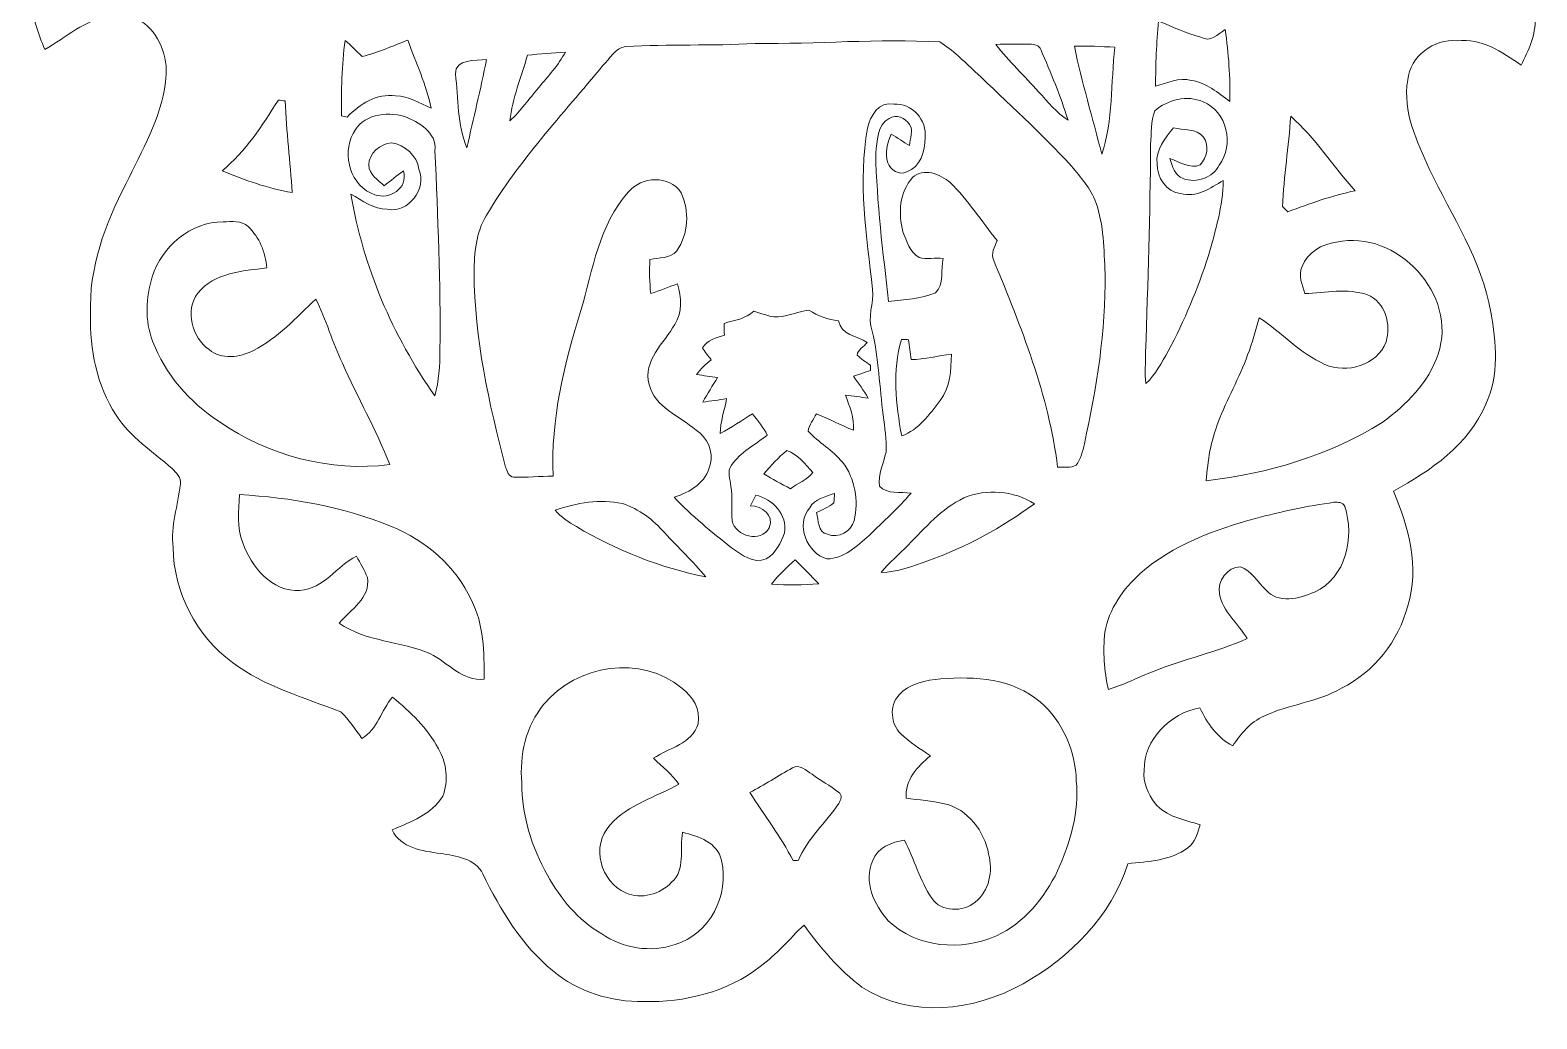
# Model space of a CAD drawing. Header units: centimetres. Extents: x -12.6 to 12.6, y -16.1 to 16.1.
# Drawn here: x -12.65 to 12.64, y -16.09 to 0.51 of the extents above; entities that cross this region are included whole.
import ezdxf

# ---------------------------------------------------------------- set-up
doc = ezdxf.new("R2010")
doc.units = ezdxf.units.CM
doc.header["$MEASUREMENT"] = 0
doc.layers.add('Layer 1', color=7, linetype='Continuous')

msp = doc.modelspace()

# ---------------------------------------------------------------- linework, layer by layer
at = {"layer": 'Layer 1', "color": 250, "lineweight": 9}
for points, knots in [([(-2.0682, 15.00006), (-1.63322, 15.79875), (-0.56995, 16.08415), (0.25591, 15.79981), (0.25591, 15.79981), (0.76532, 15.60437), (1.20382, 15.21243), (1.41407, 14.70408), (1.41407, 14.70408), (1.59152, 14.33049), (1.57459, 13.90715), (1.54319, 13.50463), (1.54319, 13.50463), (2.1729, 13.78756), (2.88128, 14.06132), (3.57695, 13.86553), (3.57695, 13.86553), (4.36612, 13.6782), (5.07026, 12.94936), (5.02546, 12.10516), (5.02546, 12.10516), (5.05827, 11.6402), (4.74006, 11.28284), (4.48007, 10.93782), (4.48007, 10.93782), (4.97854, 10.92442), (5.48054, 10.97381), (5.97655, 10.90713), (5.97655, 10.90713), (6.73996, 10.8013), (7.50902, 10.54518), (8.09251, 10.02378), (8.09251, 10.02378), (8.555, 9.62478), (8.86968, 9.06457), (9.00479, 8.47155), (9.00479, 8.47155), (9.16354, 7.82174), (8.83617, 7.16486), (8.99245, 6.51716), (8.99245, 6.51716), (9.075, 6.21201), (9.38791, 6.06032), (9.57876, 5.83066), (9.57876, 5.83066), (9.61651, 5.78162), (9.63309, 5.68955), (9.56818, 5.65498), (9.56818, 5.65498), (9.31489, 5.39921), (8.9353, 5.45566), (8.61145, 5.46765), (8.61145, 5.46765), (8.7007, 4.94448), (8.87532, 4.41355), (9.25844, 4.02867), (9.25844, 4.02867), (9.45388, 3.88015), (9.66414, 3.69882), (9.92801, 3.71117), (9.92801, 3.71117), (10.25504, 3.67378), (10.6244, 3.76691), (10.83606, 4.03361), (10.83606, 4.03361), (10.96059, 4.15461), (11.04985, 4.32359), (11.20895, 4.40367), (11.20895, 4.40367), (11.33242, 4.45906), (11.41497, 4.32289), (11.49188, 4.25057), (11.49188, 4.25057), (11.7166, 4.02444), (11.80761, 3.68612), (11.74588, 3.37603), (11.74588, 3.37603), (11.68026, 3.00103), (11.45872, 2.68035), (11.25375, 2.36885), (11.25375, 2.36885), (11.6859, 2.09862), (12.26093, 1.94058), (12.50294, 1.45163), (12.50294, 1.45163), (12.64123, 1.2315), (12.60383, 0.95739), (12.61442, 0.71009), (12.61442, 0.71009), (12.62288, 0.43034), (12.504, 0.1654), (12.37559, -0.07731), (12.37559, -0.07731), (12.05879, 0.14353), (11.7106, 0.37566), (11.30314, 0.33015), (11.30314, 0.33015), (10.91367, 0.36754), (10.5108, 0.06874), (10.47341, -0.32743), (10.47341, -0.32743), (10.38521, -0.85942), (10.62863, -1.36001), (10.83959, -1.83132), (10.83959, -1.83132), (11.21671, -2.61378), (11.71448, -3.35744), (11.87076, -4.22739), (11.87076, -4.22739), (11.95507, -4.73645), (12.01857, -5.28819), (11.78362, -5.76867), (11.78362, -5.76867), (11.5014, -6.45659), (10.86005, -6.88416), (10.23458, -7.23164), (10.23458, -7.23164), (10.48681, -7.83066), (10.68155, -8.51399), (10.47341, -9.15605), (10.47341, -9.15605), (10.32242, -9.74836), (9.90755, -10.26765), (9.3618, -10.54246), (9.3618, -10.54246), (8.95858, -10.7753), (8.47739, -10.80916), (8.06111, -11.00954), (8.06111, -11.00954), (7.83322, -11.10867), (7.672, -11.30764), (7.53618, -11.50872), (7.53618, -11.50872), (7.27512, -11.37431), (7.11144, -11.12525), (6.98302, -10.86984), (6.98302, -10.86984), (6.48914, -10.9598), (6.0404, -11.40007), (6.05134, -11.92006), (6.05134, -11.92006), (6.02382, -12.12326), (6.11837, -12.31447), (6.23267, -12.47463), (6.23267, -12.47463), (6.42034, -12.69899), (6.72409, -12.74944), (6.98796, -12.83375), (6.98796, -12.83375), (6.94669, -12.97345), (6.90824, -13.13009), (6.78406, -13.2211), (6.78406, -13.2211), (6.49337, -13.43489), (6.11978, -13.45006), (5.77582, -13.48745), (5.77582, -13.48745), (5.49854, -14.36446), (4.80956, -15.0619), (4.01828, -15.50287), (4.01828, -15.50287), (3.20301, -15.9636), (2.12563, -16.09307), (1.31283, -15.55861), (1.31283, -15.55861), (0.93359, -15.27004), (0.61715, -14.90456), (0.34234, -14.51721), (0.34234, -14.51721), (0.09716, -14.74969), (-0.12121, -15.01251), (-0.39426, -15.215), (-0.39426, -15.215), (-0.9446, -15.64398), (-1.66109, -15.8172), (-2.34971, -15.80344), (-2.34971, -15.80344), (-2.89758, -15.81296), (-3.45532, -15.63657), (-3.87795, -15.28274), (-3.87795, -15.28274), (-4.40147, -14.85517), (-4.75566, -14.26145), (-5.0467, -13.66031), (-5.0467, -13.66031), (-5.17687, -13.40137), (-5.50249, -13.3541), (-5.76001, -13.31671), (-5.76001, -13.31671), (-6.06093, -13.27367), (-6.42923, -13.22851), (-6.57246, -12.91913), (-6.57246, -12.91913), (-6.25849, -12.79001), (-5.9103, -12.65595), (-5.72227, -12.35503), (-5.72227, -12.35503), (-5.62137, -12.09892), (-5.65524, -11.79341), (-5.79423, -11.5574), (-5.79423, -11.5574), (-5.97697, -11.20957), (-6.2666, -10.93722), (-6.56717, -10.69204), (-6.56717, -10.69204), (-6.75732, -10.90759), (-6.81411, -11.23391), (-7.07764, -11.38278), (-7.07764, -11.38278), (-7.19547, -11.23461), (-7.29213, -11.06352), (-7.43395, -10.93828), (-7.43395, -10.93828), (-8.05483, -10.69804), (-8.71276, -10.51318), (-9.25251, -10.10678), (-9.25251, -10.10678), (-9.8607, -9.66546), (-10.23535, -8.9285), (-10.24841, -8.1785), (-10.24841, -8.1785), (-10.28968, -7.81549), (-10.16445, -7.46906), (-10.12388, -7.11382), (-10.12388, -7.11382), (-10.10588, -7.00445), (-10.19337, -6.9212), (-10.26499, -6.85276), (-10.26499, -6.85276), (-10.58919, -6.56701), (-10.9649, -6.32536), (-11.20338, -5.95529), (-11.20338, -5.95529), (-11.53146, -5.45964), (-11.64646, -4.85039), (-11.632, -4.26337), (-11.632, -4.26337), (-11.66622, -3.48797), (-11.38788, -2.7436), (-11.03475, -2.06698), (-11.03475, -2.06698), (-10.77581, -1.51805), (-10.45161, -0.98077), (-10.37541, -0.36694), (-10.37541, -0.36694), (-10.31896, -0.00429), (-10.44067, 0.388), (-10.72889, 0.6226), (-10.72889, 0.6226), (-10.89117, 0.75207), (-11.11342, 0.75136), (-11.30991, 0.74502), (-11.30991, 0.74502), (-11.73254, 0.68504), (-12.04405, 0.38448), (-12.4007, 0.1848), (-12.4007, 0.1848), (-12.50477, 0.44374), (-12.61166, 0.7108), (-12.61096, 0.99408), (-12.61096, 0.99408), (-12.64659, 1.43434), (-12.43316, 1.85909), (-12.12413, 2.16001), (-12.12413, 2.16001), (-11.89376, 2.36956), (-11.60413, 2.49444), (-11.31309, 2.59357), (-11.31309, 2.59357), (-11.51135, 2.84722), (-11.72619, 3.10651), (-11.80557, 3.42542), (-11.80557, 3.42542), (-11.92057, 3.84946), (-11.79005, 4.34441), (-11.44009, 4.62098), (-11.44009, 4.62098), (-11.31344, 4.63298), (-11.21784, 4.5282), (-11.12894, 4.45518), (-11.12894, 4.45518), (-10.92151, 4.27491), (-10.72889, 4.05478), (-10.46678, 3.95353), (-10.46678, 3.95353), (-9.89775, 3.79372), (-9.32025, 4.17825), (-9.05637, 4.66508), (-9.05637, 4.66508), (-8.91032, 5.01574), (-8.76745, 5.4105), (-8.85141, 5.79468), (-8.85141, 5.79468), (-9.21547, 5.77527), (-9.59295, 5.72271), (-9.9429, 5.85641), (-9.9429, 5.85641), (-9.78909, 6.15663), (-9.44443, 6.29844), (-9.28638, 6.59019), (-9.28638, 6.59019), (-9.21195, 7.14299), (-9.57531, 7.66898), (-9.44231, 8.22531), (-9.44231, 8.22531), (-9.2691, 9.54259), (-8.14162, 10.56529), (-6.89702, 10.89761), (-6.89702, 10.89761), (-6.24861, 11.10786), (-5.5607, 11.074), (-4.89042, 11.03978), (-4.89042, 11.03978), (-5.08198, 11.40561), (-5.4718, 11.67125), (-5.52718, 12.10375), (-5.52718, 12.10375), (-5.69052, 12.72147), (-5.33527, 13.36458), (-4.81739, 13.6909), (-4.81739, 13.6909), (-4.39265, 13.98653), (-3.85713, 14.08989), (-3.34701, 14.03733), (-3.34701, 14.03733), (-2.96813, 14.01263), (-2.7039, 13.71242), (-2.3677, 13.57413), (-2.3677, 13.57413), (-2.30491, 14.05391), (-2.31796, 14.56685), (-2.0682, 15.00006), (-2.0682, 15.00006), (-2.0682, 15.00006), (-2.0682, 15.00006), (-2.0682, 15.00006)], [0, 0, 0, 0, 0.01176471, 0.01176471, 0.01176471, 0.01176471, 0.02352941, 0.02352941, 0.02352941, 0.02352941, 0.03529412, 0.03529412, 0.03529412, 0.03529412, 0.04705882, 0.04705882, 0.04705882, 0.04705882, 0.05882353, 0.05882353, 0.05882353, 0.05882353, 0.07058824, 0.07058824, 0.07058824, 0.07058824, 0.08235294, 0.08235294, 0.08235294, 0.08235294, 0.09411765, 0.09411765, 0.09411765, 0.09411765, 0.10588235, 0.10588235, 0.10588235, 0.10588235, 0.11764706, 0.11764706, 0.11764706, 0.11764706, 0.12941176, 0.12941176, 0.12941176, 0.12941176, 0.14117647, 0.14117647, 0.14117647, 0.14117647, 0.15294118, 0.15294118, 0.15294118, 0.15294118, 0.16470588, 0.16470588, 0.16470588, 0.16470588, 0.17647059, 0.17647059, 0.17647059, 0.17647059, 0.18823529, 0.18823529, 0.18823529, 0.18823529, 0.2, 0.2, 0.2, 0.2, 0.21176471, 0.21176471, 0.21176471, 0.21176471, 0.22352941, 0.22352941, 0.22352941, 0.22352941, 0.23529412, 0.23529412, 0.23529412, 0.23529412, 0.24705882, 0.24705882, 0.24705882, 0.24705882, 0.25882353, 0.25882353, 0.25882353, 0.25882353, 0.27058824, 0.27058824, 0.27058824, 0.27058824, 0.28235294, 0.28235294, 0.28235294, 0.28235294, 0.29411765, 0.29411765, 0.29411765, 0.29411765, 0.30588235, 0.30588235, 0.30588235, 0.30588235, 0.31764706, 0.31764706, 0.31764706, 0.31764706, 0.32941176, 0.32941176, 0.32941176, 0.32941176, 0.34117647, 0.34117647, 0.34117647, 0.34117647, 0.35294118, 0.35294118, 0.35294118, 0.35294118, 0.36470588, 0.36470588, 0.36470588, 0.36470588, 0.37647059, 0.37647059, 0.37647059, 0.37647059, 0.38823529, 0.38823529, 0.38823529, 0.38823529, 0.4, 0.4, 0.4, 0.4, 0.41176471, 0.41176471, 0.41176471, 0.41176471, 0.42352941, 0.42352941, 0.42352941, 0.42352941, 0.43529412, 0.43529412, 0.43529412, 0.43529412, 0.44705882, 0.44705882, 0.44705882, 0.44705882, 0.45882353, 0.45882353, 0.45882353, 0.45882353, 0.47058824, 0.47058824, 0.47058824, 0.47058824, 0.48235294, 0.48235294, 0.48235294, 0.48235294, 0.49411765, 0.49411765, 0.49411765, 0.49411765, 0.50588235, 0.50588235, 0.50588235, 0.50588235, 0.51764706, 0.51764706, 0.51764706, 0.51764706, 0.52941176, 0.52941176, 0.52941176, 0.52941176, 0.54117647, 0.54117647, 0.54117647, 0.54117647, 0.55294118, 0.55294118, 0.55294118, 0.55294118, 0.56470588, 0.56470588, 0.56470588, 0.56470588, 0.57647059, 0.57647059, 0.57647059, 0.57647059, 0.58823529, 0.58823529, 0.58823529, 0.58823529, 0.6, 0.6, 0.6, 0.6, 0.61176471, 0.61176471, 0.61176471, 0.61176471, 0.62352941, 0.62352941, 0.62352941, 0.62352941, 0.63529412, 0.63529412, 0.63529412, 0.63529412, 0.64705882, 0.64705882, 0.64705882, 0.64705882, 0.65882353, 0.65882353, 0.65882353, 0.65882353, 0.67058824, 0.67058824, 0.67058824, 0.67058824, 0.68235294, 0.68235294, 0.68235294, 0.68235294, 0.69411765, 0.69411765, 0.69411765, 0.69411765, 0.70588235, 0.70588235, 0.70588235, 0.70588235, 0.71764706, 0.71764706, 0.71764706, 0.71764706, 0.72941176, 0.72941176, 0.72941176, 0.72941176, 0.74117647, 0.74117647, 0.74117647, 0.74117647, 0.75294118, 0.75294118, 0.75294118, 0.75294118, 0.76470588, 0.76470588, 0.76470588, 0.76470588, 0.77647059, 0.77647059, 0.77647059, 0.77647059, 0.78823529, 0.78823529, 0.78823529, 0.78823529, 0.8, 0.8, 0.8, 0.8, 0.81176471, 0.81176471, 0.81176471, 0.81176471, 0.82352941, 0.82352941, 0.82352941, 0.82352941, 0.83529412, 0.83529412, 0.83529412, 0.83529412, 0.84705882, 0.84705882, 0.84705882, 0.84705882, 0.85882353, 0.85882353, 0.85882353, 0.85882353, 0.87058824, 0.87058824, 0.87058824, 0.87058824, 0.88235294, 0.88235294, 0.88235294, 0.88235294, 0.89411765, 0.89411765, 0.89411765, 0.89411765, 0.90588235, 0.90588235, 0.90588235, 0.90588235, 0.91764706, 0.91764706, 0.91764706, 0.91764706, 0.92941176, 0.92941176, 0.92941176, 0.92941176, 0.94117647, 0.94117647, 0.94117647, 0.94117647, 0.95294118, 0.95294118, 0.95294118, 0.95294118, 0.96470588, 0.96470588, 0.96470588, 0.96470588, 0.97647059, 0.97647059, 0.97647059, 0.97647059, 1, 1, 1, 1]), ([(6.29264, 0.65788), (6.25912, 0.29663), (6.24043, -0.06602), (6.24254, -0.42903), (6.24254, -0.42903), (6.43763, -0.37576), (6.63377, -0.28298), (6.84191, -0.33449), (6.84191, -0.33449), (7.09521, -0.3687), (7.28818, -0.54792), (7.48961, -0.68797), (7.48961, -0.68797), (7.49667, -0.28474), (7.46774, 0.11813), (7.41024, 0.51712), (7.41024, 0.51712), (7.28571, 0.44339), (7.16188, 0.29346), (6.9996, 0.3933), (6.9996, 0.3933), (6.7516, 0.44727), (6.529, 0.57145), (6.29264, 0.65788), (6.29264, 0.65788), (6.29264, 0.65788), (6.29264, 0.65788), (6.29264, 0.65788)], [0, 0, 0, 0, 0.125, 0.125, 0.125, 0.125, 0.25, 0.25, 0.25, 0.25, 0.375, 0.375, 0.375, 0.375, 0.5, 0.5, 0.5, 0.5, 0.625, 0.625, 0.625, 0.625, 0.75, 0.75, 0.75, 0.75, 1, 1, 1, 1]), ([(-7.36127, 0.33756), (-7.41348, -0.0826), (-7.4276, -0.50735), (-7.42089, -0.93068), (-7.42089, -0.93068), (-7.39726, -0.93562), (-7.34928, -0.94514), (-7.32529, -0.94973), (-7.32529, -0.94973), (-7.1168, -0.73242), (-6.82752, -0.5465), (-6.5132, -0.5966), (-6.5132, -0.5966), (-6.29412, -0.59448), (-6.11103, -0.72219), (-5.91524, -0.8005), (-5.91524, -0.8005), (-5.99849, -0.40575), (-6.17276, -0.0385), (-6.30823, 0.33932), (-6.30823, 0.33932), (-6.56223, 0.24442), (-6.81023, 0.1333), (-7.07411, 0.06556), (-7.07411, 0.06556), (-7.16901, 0.15764), (-7.2625, 0.25007), (-7.36127, 0.33756), (-7.36127, 0.33756), (-7.36127, 0.33756), (-7.36127, 0.33756), (-7.36127, 0.33756)], [0, 0, 0, 0, 0.11111111, 0.11111111, 0.11111111, 0.11111111, 0.22222222, 0.22222222, 0.22222222, 0.22222222, 0.33333333, 0.33333333, 0.33333333, 0.33333333, 0.44444444, 0.44444444, 0.44444444, 0.44444444, 0.55555556, 0.55555556, 0.55555556, 0.55555556, 0.66666667, 0.66666667, 0.66666667, 0.66666667, 0.77777778, 0.77777778, 0.77777778, 0.77777778, 1, 1, 1, 1]), ([(-0.47999, 0.28323), (-1.20354, 0.24266), (-1.92955, 0.27511), (-2.65275, 0.23313), (-2.65275, 0.23313), (-2.83055, 0.20985), (-2.9198, 0.02605), (-3.0341, -0.08684), (-3.0341, -0.08684), (-3.71073, -0.90704), (-4.4505, -1.68562), (-4.99096, -2.60708), (-4.99096, -2.60708), (-5.16629, -2.89177), (-5.19169, -3.23291), (-5.19557, -3.55887), (-5.19557, -3.55887), (-5.18957, -4.66907), (-4.94721, -5.7595), (-4.66605, -6.82807), (-4.66605, -6.82807), (-4.6403, -6.89227), (-4.61772, -6.98893), (-4.53411, -6.99669), (-4.53411, -6.99669), (-4.31327, -7.00904), (-4.09208, -6.97941), (-3.87089, -6.97835), (-3.87089, -6.97835), (-3.90828, -6.02832), (-3.68674, -5.09663), (-3.40311, -4.19775), (-3.40311, -4.19775), (-3.20555, -3.51407), (-3.0976, -2.75595), (-2.60583, -2.20774), (-2.60583, -2.20774), (-2.38534, -1.94774), (-1.91932, -1.9174), (-1.72071, -2.22044), (-1.72071, -2.22044), (-1.57819, -2.52665), (-1.59724, -2.91823), (-1.79338, -3.19692), (-1.79338, -3.19692), (-1.89851, -3.33204), (-2.09818, -3.30699), (-2.24423, -3.34262), (-2.24423, -3.34262), (-2.25764, -3.53347), (-2.24846, -3.72503), (-2.23188, -3.91589), (-2.23188, -3.91589), (-2.08019, -3.86438), (-1.93273, -3.80123), (-1.77927, -3.75325), (-1.77927, -3.75325), (-1.71789, -3.97515), (-1.69319, -4.23303), (-1.82831, -4.43341), (-1.82831, -4.43341), (-2.00399, -4.74597), (-2.3677, -5.03807), (-2.25764, -5.44024), (-2.25764, -5.44024), (-2.15956, -5.82653), (-1.7454, -5.97223), (-1.46918, -6.20612), (-1.46918, -6.20612), (-1.28715, -6.33418), (-1.1665, -6.56242), (-1.23599, -6.78855), (-1.23599, -6.78855), (-1.29208, -7.08171), (-1.57501, -7.25034), (-1.83783, -7.33536), (-1.83783, -7.33536), (-1.54115, -7.64439), (-1.20883, -7.91885), (-0.87475, -8.18626), (-0.87475, -8.18626), (-0.70541, -8.2995), (-0.51139, -8.46002), (-0.29161, -8.36794), (-0.29161, -8.36794), (-0.13074, -8.27975), (-0.04537, -8.09489), (0.01355, -7.93085), (0.01355, -7.93085), (0.07034, -7.6204), (-0.19071, -7.36887), (-0.468, -7.29726), (-0.468, -7.29726), (-0.49728, -7.35653), (-0.5262, -7.4165), (-0.55513, -7.47612), (-0.55513, -7.47612), (-0.36393, -7.48353), (-0.15508, -7.62852), (-0.24116, -7.84759), (-0.24116, -7.84759), (-0.38368, -8.10477), (-0.80878, -7.99682), (-0.86558, -7.72412), (-0.86558, -7.72412), (-0.88392, -7.53327), (-0.84829, -7.34065), (-0.88392, -7.1505), (-0.88392, -7.1505), (-0.89591, -7.03373), (-0.95624, -6.9018), (-0.87616, -6.79632), (-0.87616, -6.79632), (-0.72764, -6.57512), (-0.47681, -6.45377), (-0.27432, -6.28973), (-0.27432, -6.28973), (-0.34029, -6.16061), (-0.43307, -6.04737), (-0.52126, -5.93377), (-0.52126, -5.93377), (-0.70365, -6.04172), (-0.87616, -6.16625), (-1.06384, -6.26538), (-1.06384, -6.26538), (-1.06243, -6.06501), (-0.99399, -5.87415), (-0.95871, -5.67872), (-0.95871, -5.67872), (-1.0903, -5.69988), (-1.22294, -5.71999), (-1.35453, -5.73657), (-1.35453, -5.73657), (-1.28115, -5.59405), (-1.1919, -5.4607), (-1.10829, -5.32453), (-1.10829, -5.32453), (-1.22682, -5.30689), (-1.34571, -5.29348), (-1.46318, -5.27267), (-1.46318, -5.27267), (-1.39333, -5.17812), (-1.3062, -5.09875), (-1.21518, -5.02537), (-1.21518, -5.02537), (-1.26668, -4.95975), (-1.32313, -4.89696), (-1.3637, -4.82393), (-1.3637, -4.82393), (-1.28573, -4.69411), (-1.12804, -4.65425), (-0.99434, -4.61086), (-0.99434, -4.61086), (-0.99716, -4.54454), (-0.99893, -4.47892), (-1.00069, -4.41436), (-1.00069, -4.41436), (-0.82677, -4.36673), (-0.6405, -4.33604), (-0.50221, -4.21081), (-0.50221, -4.21081), (-0.32512, -4.25949), (-0.14062, -4.35333), (0.04494, -4.28066), (0.04494, -4.28066), (0.17265, -4.26372), (0.29401, -4.19811), (0.42347, -4.19423), (0.42347, -4.19423), (0.57623, -4.28771), (0.74203, -4.35404), (0.92265, -4.37273), (0.92265, -4.37273), (0.95652, -4.60839), (1.23627, -4.62603), (1.40384, -4.73362), (1.40384, -4.73362), (1.35234, -4.80594), (1.23733, -4.85498), (1.23416, -4.94882), (1.23416, -4.94882), (1.30154, -5.01267), (1.38091, -5.06206), (1.4557, -5.11745), (1.4557, -5.11745), (1.45641, -5.14002), (1.45782, -5.18483), (1.45817, -5.2074), (1.45817, -5.2074), (1.36186, -5.23845), (1.2652, -5.26879), (1.1696, -5.30195), (1.1696, -5.30195), (1.25674, -5.42154), (1.3474, -5.53972), (1.41866, -5.67025), (1.41866, -5.67025), (1.29201, -5.65437), (1.16642, -5.62968), (1.03872, -5.6198), (1.03872, -5.6198), (1.10681, -5.81065), (1.18547, -6.00186), (1.17454, -6.21), (1.17454, -6.21), (0.96252, -6.1271), (0.76214, -6.01527), (0.55083, -5.93236), (0.55083, -5.93236), (0.49897, -6.02691), (0.43124, -6.11722), (0.40901, -6.22482), (0.40901, -6.22482), (0.58716, -6.41461), (0.82, -6.54549), (0.98792, -6.74587), (0.98792, -6.74587), (1.19994, -7.01927), (1.25956, -7.39216), (1.18477, -7.72588), (1.18477, -7.72588), (1.13185, -7.9118), (0.92301, -8.03315), (0.73357, -7.9559), (0.73357, -7.9559), (0.57235, -7.9245), (0.58575, -7.7086), (0.55224, -7.59289), (0.55224, -7.59289), (0.64819, -7.54032), (0.75826, -7.5054), (0.8394, -7.4299), (0.8394, -7.4299), (0.84928, -7.37628), (0.84998, -7.32195), (0.85316, -7.26869), (0.85316, -7.26869), (0.70605, -7.32936), (0.51837, -7.3537), (0.43829, -7.50963), (0.43829, -7.50963), (0.19664, -7.7908), (0.38714, -8.27198), (0.72722, -8.3697), (0.72722, -8.3697), (1.00944, -8.36935), (1.23522, -8.14922), (1.43312, -7.97565), (1.43312, -7.97565), (1.66984, -7.74105), (1.92313, -7.52092), (2.13797, -7.26551), (2.13797, -7.26551), (1.96017, -7.23976), (1.74075, -7.29126), (1.60704, -7.14803), (1.60704, -7.14803), (1.58447, -6.95154), (1.6783, -6.76315), (1.71782, -6.57548), (1.71782, -6.57548), (1.72911, -6.36804), (1.69524, -6.16308), (1.67231, -5.95812), (1.67231, -5.95812), (1.60775, -5.48751), (1.59681, -5.0095), (1.48816, -4.54595), (1.48816, -4.54595), (1.39785, -4.31382), (1.51497, -4.07816), (1.4931, -3.84321), (1.4931, -3.84321), (1.39009, -2.94751), (1.24509, -2.03558), (1.40843, -1.13847), (1.40843, -1.13847), (1.45217, -0.93209), (1.5947, -0.68197), (1.8487, -0.73595), (1.8487, -0.73595), (2.15173, -0.70349), (2.4142, -1.00476), (2.37222, -1.29969), (2.37222, -1.29969), (2.37716, -1.52123), (2.29249, -1.78934), (2.06565, -1.87295), (2.06565, -1.87295), (1.93936, -1.9361), (1.7926, -1.83873), (1.7471, -1.71914), (1.7471, -1.71914), (1.69489, -1.55933), (1.74286, -1.38823), (1.80389, -1.2383), (1.80389, -1.2383), (1.90867, -1.29792), (2.00815, -1.36601), (2.11222, -1.42774), (2.11222, -1.42774), (2.11681, -1.31239), (2.18595, -1.17621), (2.11152, -1.07391), (2.11152, -1.07391), (2.04131, -0.96631), (1.89279, -0.89752), (1.76932, -0.97301), (1.76932, -0.97301), (1.564, -1.08273), (1.57247, -1.35895), (1.5446, -1.55792), (1.5446, -1.55792), (1.56189, -2.39047), (1.6656, -3.21809), (1.76227, -4.04465), (1.76227, -4.04465), (2.02579, -4.01678), (2.30096, -4.00937), (2.5472, -3.90107), (2.5472, -3.90107), (2.70277, -3.76278), (2.62763, -3.50243), (2.67667, -3.32392), (2.67667, -3.32392), (2.54226, -3.30734), (2.40256, -3.34756), (2.27168, -3.3084), (2.27168, -3.3084), (2.12034, -3.21668), (2.06495, -3.03006), (2.0011, -2.8759), (2.0011, -2.8759), (1.92031, -2.57392), (1.94254, -2.20632), (2.16302, -1.96679), (2.16302, -1.96679), (2.3447, -1.79357), (2.62481, -1.90682), (2.79273, -2.04934), (2.79273, -2.04934), (3.09435, -2.34073), (3.32049, -2.69739), (3.58119, -3.02371), (3.58119, -3.02371), (3.54415, -3.1299), (3.469, -3.24384), (3.52545, -3.35814), (3.52545, -3.35814), (3.98971, -4.47574), (4.44514, -5.61804), (4.59789, -6.82771), (4.59789, -6.82771), (4.7002, -6.82454), (4.81556, -6.84923), (4.90728, -6.79279), (4.90728, -6.79279), (4.99336, -6.69472), (5.01523, -6.55925), (5.04733, -6.43684), (5.04733, -6.43684), (5.25265, -5.49845), (5.40999, -4.54207), (5.39376, -3.57863), (5.39376, -3.57863), (5.37612, -3.17787), (5.37471, -2.76689), (5.24101, -2.38448), (5.24101, -2.38448), (5.15211, -2.1527), (4.98948, -1.96114), (4.83037, -1.77523), (4.83037, -1.77523), (4.32096, -1.21502), (3.75546, -0.71019), (3.21112, -0.18491), (3.21112, -0.18491), (3.02062, -0.01205), (2.84141, 0.1781), (2.61916, 0.31075), (2.61916, 0.31075), (1.58658, 0.36719), (0.5533, 0.27617), (-0.47999, 0.28323), (-0.47999, 0.28323), (-0.47999, 0.28323), (-0.47999, 0.28323), (-0.47999, 0.28323)], [0, 0, 0, 0, 0.01020408, 0.01020408, 0.01020408, 0.01020408, 0.02040816, 0.02040816, 0.02040816, 0.02040816, 0.03061224, 0.03061224, 0.03061224, 0.03061224, 0.04081633, 0.04081633, 0.04081633, 0.04081633, 0.05102041, 0.05102041, 0.05102041, 0.05102041, 0.06122449, 0.06122449, 0.06122449, 0.06122449, 0.07142857, 0.07142857, 0.07142857, 0.07142857, 0.08163265, 0.08163265, 0.08163265, 0.08163265, 0.09183673, 0.09183673, 0.09183673, 0.09183673, 0.10204082, 0.10204082, 0.10204082, 0.10204082, 0.1122449, 0.1122449, 0.1122449, 0.1122449, 0.12244898, 0.12244898, 0.12244898, 0.12244898, 0.13265306, 0.13265306, 0.13265306, 0.13265306, 0.14285714, 0.14285714, 0.14285714, 0.14285714, 0.15306122, 0.15306122, 0.15306122, 0.15306122, 0.16326531, 0.16326531, 0.16326531, 0.16326531, 0.17346939, 0.17346939, 0.17346939, 0.17346939, 0.18367347, 0.18367347, 0.18367347, 0.18367347, 0.19387755, 0.19387755, 0.19387755, 0.19387755, 0.20408163, 0.20408163, 0.20408163, 0.20408163, 0.21428571, 0.21428571, 0.21428571, 0.21428571, 0.2244898, 0.2244898, 0.2244898, 0.2244898, 0.23469388, 0.23469388, 0.23469388, 0.23469388, 0.24489796, 0.24489796, 0.24489796, 0.24489796, 0.25510204, 0.25510204, 0.25510204, 0.25510204, 0.26530612, 0.26530612, 0.26530612, 0.26530612, 0.2755102, 0.2755102, 0.2755102, 0.2755102, 0.28571429, 0.28571429, 0.28571429, 0.28571429, 0.29591837, 0.29591837, 0.29591837, 0.29591837, 0.30612245, 0.30612245, 0.30612245, 0.30612245, 0.31632653, 0.31632653, 0.31632653, 0.31632653, 0.32653061, 0.32653061, 0.32653061, 0.32653061, 0.33673469, 0.33673469, 0.33673469, 0.33673469, 0.34693878, 0.34693878, 0.34693878, 0.34693878, 0.35714286, 0.35714286, 0.35714286, 0.35714286, 0.36734694, 0.36734694, 0.36734694, 0.36734694, 0.37755102, 0.37755102, 0.37755102, 0.37755102, 0.3877551, 0.3877551, 0.3877551, 0.3877551, 0.39795918, 0.39795918, 0.39795918, 0.39795918, 0.40816327, 0.40816327, 0.40816327, 0.40816327, 0.41836735, 0.41836735, 0.41836735, 0.41836735, 0.42857143, 0.42857143, 0.42857143, 0.42857143, 0.43877551, 0.43877551, 0.43877551, 0.43877551, 0.44897959, 0.44897959, 0.44897959, 0.44897959, 0.45918367, 0.45918367, 0.45918367, 0.45918367, 0.46938776, 0.46938776, 0.46938776, 0.46938776, 0.47959184, 0.47959184, 0.47959184, 0.47959184, 0.48979592, 0.48979592, 0.48979592, 0.48979592, 0.5, 0.5, 0.5, 0.5, 0.51020408, 0.51020408, 0.51020408, 0.51020408, 0.52040816, 0.52040816, 0.52040816, 0.52040816, 0.53061224, 0.53061224, 0.53061224, 0.53061224, 0.54081633, 0.54081633, 0.54081633, 0.54081633, 0.55102041, 0.55102041, 0.55102041, 0.55102041, 0.56122449, 0.56122449, 0.56122449, 0.56122449, 0.57142857, 0.57142857, 0.57142857, 0.57142857, 0.58163265, 0.58163265, 0.58163265, 0.58163265, 0.59183673, 0.59183673, 0.59183673, 0.59183673, 0.60204082, 0.60204082, 0.60204082, 0.60204082, 0.6122449, 0.6122449, 0.6122449, 0.6122449, 0.62244898, 0.62244898, 0.62244898, 0.62244898, 0.63265306, 0.63265306, 0.63265306, 0.63265306, 0.64285714, 0.64285714, 0.64285714, 0.64285714, 0.65306122, 0.65306122, 0.65306122, 0.65306122, 0.66326531, 0.66326531, 0.66326531, 0.66326531, 0.67346939, 0.67346939, 0.67346939, 0.67346939, 0.68367347, 0.68367347, 0.68367347, 0.68367347, 0.69387755, 0.69387755, 0.69387755, 0.69387755, 0.70408163, 0.70408163, 0.70408163, 0.70408163, 0.71428571, 0.71428571, 0.71428571, 0.71428571, 0.7244898, 0.7244898, 0.7244898, 0.7244898, 0.73469388, 0.73469388, 0.73469388, 0.73469388, 0.74489796, 0.74489796, 0.74489796, 0.74489796, 0.75510204, 0.75510204, 0.75510204, 0.75510204, 0.76530612, 0.76530612, 0.76530612, 0.76530612, 0.7755102, 0.7755102, 0.7755102, 0.7755102, 0.78571429, 0.78571429, 0.78571429, 0.78571429, 0.79591837, 0.79591837, 0.79591837, 0.79591837, 0.80612245, 0.80612245, 0.80612245, 0.80612245, 0.81632653, 0.81632653, 0.81632653, 0.81632653, 0.82653061, 0.82653061, 0.82653061, 0.82653061, 0.83673469, 0.83673469, 0.83673469, 0.83673469, 0.84693878, 0.84693878, 0.84693878, 0.84693878, 0.85714286, 0.85714286, 0.85714286, 0.85714286, 0.86734694, 0.86734694, 0.86734694, 0.86734694, 0.87755102, 0.87755102, 0.87755102, 0.87755102, 0.8877551, 0.8877551, 0.8877551, 0.8877551, 0.89795918, 0.89795918, 0.89795918, 0.89795918, 0.90816327, 0.90816327, 0.90816327, 0.90816327, 0.91836735, 0.91836735, 0.91836735, 0.91836735, 0.92857143, 0.92857143, 0.92857143, 0.92857143, 0.93877551, 0.93877551, 0.93877551, 0.93877551, 0.94897959, 0.94897959, 0.94897959, 0.94897959, 0.95918367, 0.95918367, 0.95918367, 0.95918367, 0.96938776, 0.96938776, 0.96938776, 0.96938776, 0.97959184, 0.97959184, 0.97959184, 0.97959184, 1, 1, 1, 1]), ([(3.56249, 0.26665), (3.78262, -0.01452), (4.04192, -0.26075), (4.27934, -0.5271), (4.27934, -0.5271), (4.4342, -0.69502), (4.57849, -0.87917), (4.77287, -1.00441), (4.77287, -1.00441), (4.64869, -0.59872), (4.48254, -0.20643), (4.31532, 0.18269), (4.31532, 0.18269), (4.28745, 0.25748), (4.20137, 0.26982), (4.13223, 0.27229), (4.13223, 0.27229), (3.94173, 0.27511), (3.75229, 0.28041), (3.56249, 0.26665), (3.56249, 0.26665), (3.56249, 0.26665), (3.56249, 0.26665), (3.56249, 0.26665)], [0, 0, 0, 0, 0.14285714, 0.14285714, 0.14285714, 0.14285714, 0.28571429, 0.28571429, 0.28571429, 0.28571429, 0.42857143, 0.42857143, 0.42857143, 0.42857143, 0.57142857, 0.57142857, 0.57142857, 0.57142857, 0.71428571, 0.71428571, 0.71428571, 0.71428571, 1, 1, 1, 1]), ([(-5.50848, -0.22724), (-5.45733, -0.63893), (-5.48097, -1.07955), (-5.31693, -1.46796), (-5.31693, -1.46796), (-5.20721, -0.97301), (-5.0848, -0.48089), (-4.98567, 0.01618), (-4.98567, 0.01618), (-5.16453, -0.01134), (-5.51236, 0.03699), (-5.50848, -0.22724), (-5.50848, -0.22724), (-5.50848, -0.22724), (-5.50848, -0.22724), (-5.50848, -0.22724)], [0, 0, 0, 0, 0.2, 0.2, 0.2, 0.2, 0.4, 0.4, 0.4, 0.4, 0.6, 0.6, 0.6, 0.6, 1, 1, 1, 1]), ([(-4.29916, 0.08814), (-4.40358, -0.27769), (-4.55105, -0.63399), (-4.59585, -1.01429), (-4.59585, -1.01429), (-4.4124, -0.84778), (-4.27306, -0.64105), (-4.11043, -0.45584), (-4.11043, -0.45584), (-3.95379, -0.26287), (-3.77811, -0.08154), (-3.66381, 0.14141), (-3.66381, 0.14141), (-3.87618, 0.12836), (-4.08785, 0.10931), (-4.29916, 0.08814), (-4.29916, 0.08814), (-4.29916, 0.08814), (-4.29916, 0.08814), (-4.29916, 0.08814)], [0, 0, 0, 0, 0.16666667, 0.16666667, 0.16666667, 0.16666667, 0.33333333, 0.33333333, 0.33333333, 0.33333333, 0.5, 0.5, 0.5, 0.5, 0.66666667, 0.66666667, 0.66666667, 0.66666667, 1, 1, 1, 1]), ([(4.87941, 0.24195), (5.00182, -0.37047), (5.19127, -0.96807), (5.33767, -1.57556), (5.33767, -1.57556), (5.53522, -0.99912), (5.49007, -0.37576), (5.55674, 0.22255), (5.55674, 0.22255), (5.33097, 0.23666), (5.10448, 0.2416), (4.87941, 0.24195), (4.87941, 0.24195), (4.87941, 0.24195), (4.87941, 0.24195), (4.87941, 0.24195)], [0, 0, 0, 0, 0.2, 0.2, 0.2, 0.2, 0.4, 0.4, 0.4, 0.4, 0.6, 0.6, 0.6, 0.6, 1, 1, 1, 1]), ([(-8.48064, -0.66504), (-8.75086, -1.09366), (-9.02921, -1.52582), (-9.42467, -1.85143), (-9.42467, -1.85143), (-9.04508, -2.00983), (-8.65561, -2.14882), (-8.24851, -2.21867), (-8.24851, -2.21867), (-8.2792, -1.70467), (-8.34693, -1.19385), (-8.36422, -0.67915), (-8.36422, -0.67915), (-8.40303, -0.67421), (-8.44183, -0.66927), (-8.48064, -0.66504), (-8.48064, -0.66504), (-8.48064, -0.66504), (-8.48064, -0.66504), (-8.48064, -0.66504)], [0, 0, 0, 0, 0.16666667, 0.16666667, 0.16666667, 0.16666667, 0.33333333, 0.33333333, 0.33333333, 0.33333333, 0.5, 0.5, 0.5, 0.5, 0.66666667, 0.66666667, 0.66666667, 0.66666667, 1, 1, 1, 1]), ([(6.22879, -0.84601), (6.15611, -1.02417), (6.17869, -1.22243), (6.15823, -1.41046), (6.15823, -1.41046), (6.15188, -2.57357), (6.11343, -3.73632), (6.07497, -4.89908), (6.07497, -4.89908), (6.0725, -5.07335), (6.0598, -5.25044), (6.07921, -5.42472), (6.07921, -5.42472), (6.24184, -5.27373), (6.3445, -5.0737), (6.4528, -4.88355), (6.4528, -4.88355), (6.72867, -4.3692), (6.95163, -3.82734), (7.13225, -3.27277), (7.13225, -3.27277), (7.24373, -2.86037), (7.37567, -2.44445), (7.37814, -2.013), (7.37814, -2.013), (7.16541, -2.14529), (6.92764, -2.30687), (6.66129, -2.23631), (6.66129, -2.23631), (6.42105, -2.2095), (6.26406, -1.96608), (6.26759, -1.73607), (6.26759, -1.73607), (6.23866, -1.49795), (6.40517, -1.30462), (6.54099, -1.1307), (6.54099, -1.1307), (6.70398, -1.17586), (6.93152, -1.13212), (7.04511, -1.28981), (7.04511, -1.28981), (7.1513, -1.43057), (7.10191, -1.62812), (6.9922, -1.75336), (6.9922, -1.75336), (6.81792, -1.82744), (6.64295, -1.70044), (6.48137, -1.64717), (6.48137, -1.64717), (6.52124, -1.77558), (6.5671, -1.92798), (6.70327, -1.98478), (6.70327, -1.98478), (6.92411, -2.06662), (7.20386, -1.97067), (7.31146, -1.75618), (7.31146, -1.75618), (7.56264, -1.41787), (7.44305, -0.85272), (7.03876, -0.69538), (7.03876, -0.69538), (6.77559, -0.5719), (6.44045, -0.66045), (6.22879, -0.84601), (6.22879, -0.84601), (6.22879, -0.84601), (6.22879, -0.84601), (6.22879, -0.84601)], [0, 0, 0, 0, 0.05555556, 0.05555556, 0.05555556, 0.05555556, 0.11111111, 0.11111111, 0.11111111, 0.11111111, 0.16666667, 0.16666667, 0.16666667, 0.16666667, 0.22222222, 0.22222222, 0.22222222, 0.22222222, 0.27777778, 0.27777778, 0.27777778, 0.27777778, 0.33333333, 0.33333333, 0.33333333, 0.33333333, 0.38888889, 0.38888889, 0.38888889, 0.38888889, 0.44444444, 0.44444444, 0.44444444, 0.44444444, 0.5, 0.5, 0.5, 0.5, 0.55555556, 0.55555556, 0.55555556, 0.55555556, 0.61111111, 0.61111111, 0.61111111, 0.61111111, 0.66666667, 0.66666667, 0.66666667, 0.66666667, 0.72222222, 0.72222222, 0.72222222, 0.72222222, 0.77777778, 0.77777778, 0.77777778, 0.77777778, 0.83333333, 0.83333333, 0.83333333, 0.83333333, 0.88888889, 0.88888889, 0.88888889, 0.88888889, 1, 1, 1, 1]), ([(-7.22298, -1.22595), (-7.42019, -1.58473), (-7.26743, -2.12236), (-6.8628, -2.25395), (-6.8628, -2.25395), (-6.61903, -2.34532), (-6.29447, -2.15023), (-6.3809, -1.85602), (-6.3809, -1.85602), (-6.49238, -1.93257), (-6.5968, -2.01865), (-6.70264, -2.10261), (-6.70264, -2.10261), (-6.81059, -2.007), (-6.95593, -1.91458), (-6.96369, -1.75512), (-6.96369, -1.75512), (-6.9644, -1.55792), (-6.76861, -1.40058), (-6.58234, -1.38329), (-6.58234, -1.38329), (-6.35727, -1.41363), (-6.15266, -1.59778), (-6.12091, -1.82815), (-6.12091, -1.82815), (-5.98826, -2.15835), (-6.29412, -2.56439), (-6.65184, -2.49878), (-6.65184, -2.49878), (-6.88538, -2.50513), (-7.06776, -2.34885), (-7.2625, -2.24654), (-7.2625, -2.24654), (-7.05965, -3.46186), (-6.56188, -4.62426), (-5.85491, -5.63038), (-5.85491, -5.63038), (-5.78471, -5.38097), (-5.76989, -5.12097), (-5.76813, -4.86345), (-5.76813, -4.86345), (-5.75578, -3.74549), (-5.80588, -2.62825), (-5.85174, -1.5117), (-5.85174, -1.5117), (-5.81963, -1.20867), (-6.12514, -1.03052), (-6.36609, -0.93915), (-6.36609, -0.93915), (-6.66595, -0.85025), (-7.08364, -0.90775), (-7.22298, -1.22595), (-7.22298, -1.22595), (-7.22298, -1.22595), (-7.22298, -1.22595), (-7.22298, -1.22595)], [0, 0, 0, 0, 0.06666667, 0.06666667, 0.06666667, 0.06666667, 0.13333333, 0.13333333, 0.13333333, 0.13333333, 0.2, 0.2, 0.2, 0.2, 0.26666667, 0.26666667, 0.26666667, 0.26666667, 0.33333333, 0.33333333, 0.33333333, 0.33333333, 0.4, 0.4, 0.4, 0.4, 0.46666667, 0.46666667, 0.46666667, 0.46666667, 0.53333333, 0.53333333, 0.53333333, 0.53333333, 0.6, 0.6, 0.6, 0.6, 0.66666667, 0.66666667, 0.66666667, 0.66666667, 0.73333333, 0.73333333, 0.73333333, 0.73333333, 0.8, 0.8, 0.8, 0.8, 0.86666667, 0.86666667, 0.86666667, 0.86666667, 1, 1, 1, 1]), ([(8.5102, -0.93597), (8.47739, -1.44256), (8.39414, -1.94492), (8.37085, -2.45186), (8.37085, -2.45186), (8.40013, -2.48149), (8.43012, -2.51077), (8.45975, -2.54076), (8.45975, -2.54076), (8.83052, -2.40141), (9.20482, -2.26947), (9.59323, -2.18692), (9.59323, -2.18692), (9.21928, -1.78087), (8.92542, -1.30215), (8.5102, -0.93597), (8.5102, -0.93597), (8.5102, -0.93597), (8.5102, -0.93597), (8.5102, -0.93597)], [0, 0, 0, 0, 0.16666667, 0.16666667, 0.16666667, 0.16666667, 0.33333333, 0.33333333, 0.33333333, 0.33333333, 0.5, 0.5, 0.5, 0.5, 0.66666667, 0.66666667, 0.66666667, 0.66666667, 1, 1, 1, 1]), ([(-10.59871, -3.63331), (-10.70384, -3.98009), (-10.72501, -4.36956), (-10.59131, -4.71175), (-10.59131, -4.71175), (-10.38105, -5.26985), (-9.97112, -5.73763), (-9.47653, -6.06395), (-9.47653, -6.06395), (-8.64891, -6.63651), (-7.61033, -6.91167), (-6.60915, -6.78679), (-6.60915, -6.78679), (-6.84269, -6.20471), (-7.14961, -5.65437), (-7.40643, -5.08217), (-7.40643, -5.08217), (-7.574, -4.73151), (-7.67701, -4.35404), (-7.85093, -4.00655), (-7.85093, -4.00655), (-8.17901, -4.31876), (-8.49263, -4.66201), (-8.90009, -4.87297), (-8.90009, -4.87297), (-9.1294, -4.98551), (-9.43314, -5.03031), (-9.6441, -4.85498), (-9.6441, -4.85498), (-9.92844, -4.64719), (-10.05297, -4.20163), (-9.83319, -3.90671), (-9.83319, -3.90671), (-9.55167, -3.5624), (-9.08283, -3.53559), (-8.67608, -3.48303), (-8.67608, -3.48303), (-8.69724, -3.22479), (-8.7932, -2.96691), (-8.9897, -2.78982), (-8.9897, -2.78982), (-9.09518, -2.67975), (-9.2698, -2.70656), (-9.40421, -2.7115), (-9.40421, -2.7115), (-9.95278, -2.70374), (-10.43608, -3.12707), (-10.59871, -3.63331), (-10.59871, -3.63331), (-10.59871, -3.63331), (-10.59871, -3.63331), (-10.59871, -3.63331)], [0, 0, 0, 0, 0.07142857, 0.07142857, 0.07142857, 0.07142857, 0.14285714, 0.14285714, 0.14285714, 0.14285714, 0.21428571, 0.21428571, 0.21428571, 0.21428571, 0.28571429, 0.28571429, 0.28571429, 0.28571429, 0.35714286, 0.35714286, 0.35714286, 0.35714286, 0.42857143, 0.42857143, 0.42857143, 0.42857143, 0.5, 0.5, 0.5, 0.5, 0.57142857, 0.57142857, 0.57142857, 0.57142857, 0.64285714, 0.64285714, 0.64285714, 0.64285714, 0.71428571, 0.71428571, 0.71428571, 0.71428571, 0.78571429, 0.78571429, 0.78571429, 0.78571429, 0.85714286, 0.85714286, 0.85714286, 0.85714286, 1, 1, 1, 1]), ([(9.27784, -3.05158), (9.03443, -3.08439), (8.78854, -3.21985), (8.70035, -3.46186), (8.70035, -3.46186), (8.63191, -3.61179), (8.70564, -3.76807), (8.74515, -3.91553), (8.74515, -3.91553), (9.09228, -3.89542), (9.46023, -3.8231), (9.79819, -3.93282), (9.79819, -3.93282), (10.09629, -4.05312), (10.20177, -4.43835), (10.10934, -4.72657), (10.10934, -4.72657), (9.96153, -5.1178), (9.44753, -5.26879), (9.08487, -5.10333), (9.08487, -5.10333), (8.66542, -4.92165), (8.35992, -4.56676), (7.98103, -4.32158), (7.98103, -4.32158), (7.91577, -4.52901), (7.86885, -4.74209), (7.78665, -4.94388), (7.78665, -4.94388), (7.65154, -5.33335), (7.43352, -5.68718), (7.29488, -6.07524), (7.29488, -6.07524), (7.16753, -6.38639), (7.11779, -6.72259), (7.09168, -7.05596), (7.09168, -7.05596), (8.12955, -6.94166), (9.15684, -6.63016), (10.04725, -6.077), (10.04725, -6.077), (10.44907, -5.78561), (10.82407, -5.41237), (10.98211, -4.93047), (10.98211, -4.93047), (11.32889, -3.94164), (10.28855, -2.82369), (9.27784, -3.05158), (9.27784, -3.05158), (9.27784, -3.05158), (9.27784, -3.05158), (9.27784, -3.05158)], [0, 0, 0, 0, 0.07142857, 0.07142857, 0.07142857, 0.07142857, 0.14285714, 0.14285714, 0.14285714, 0.14285714, 0.21428571, 0.21428571, 0.21428571, 0.21428571, 0.28571429, 0.28571429, 0.28571429, 0.28571429, 0.35714286, 0.35714286, 0.35714286, 0.35714286, 0.42857143, 0.42857143, 0.42857143, 0.42857143, 0.5, 0.5, 0.5, 0.5, 0.57142857, 0.57142857, 0.57142857, 0.57142857, 0.64285714, 0.64285714, 0.64285714, 0.64285714, 0.71428571, 0.71428571, 0.71428571, 0.71428571, 0.78571429, 0.78571429, 0.78571429, 0.78571429, 0.85714286, 0.85714286, 0.85714286, 0.85714286, 1, 1, 1, 1]), ([(1.97711, -4.68388), (1.82224, -5.21128), (1.88221, -5.77291), (1.98064, -6.3056), (1.98064, -6.3056), (2.26356, -6.20435), (2.45265, -5.94189), (2.6241, -5.70941), (2.6241, -5.70941), (2.80014, -5.49033), (2.80649, -5.19788), (2.81848, -4.93153), (2.81848, -4.93153), (2.59165, -4.9587), (2.36799, -5.01761), (2.13903, -5.02325), (2.13903, -5.02325), (2.12492, -4.91107), (2.11116, -4.79995), (2.09776, -4.68882), (2.09776, -4.68882), (2.06742, -4.68741), (2.00745, -4.68494), (1.97711, -4.68388), (1.97711, -4.68388), (1.97711, -4.68388), (1.97711, -4.68388), (1.97711, -4.68388)], [0, 0, 0, 0, 0.125, 0.125, 0.125, 0.125, 0.25, 0.25, 0.25, 0.25, 0.375, 0.375, 0.375, 0.375, 0.5, 0.5, 0.5, 0.5, 0.625, 0.625, 0.625, 0.625, 0.75, 0.75, 0.75, 0.75, 1, 1, 1, 1]), ([(-0.33253, -6.9406), (-0.1886, -7.03197), (-0.03761, -7.11064), (0.11303, -7.19107), (0.11303, -7.19107), (0.23827, -7.10147), (0.39243, -7.04326), (0.49015, -6.91979), (0.49015, -6.91979), (0.36527, -6.77832), (0.23897, -6.61181), (0.05376, -6.54972), (0.05376, -6.54972), (-0.09052, -6.66367), (-0.21117, -6.80372), (-0.33253, -6.9406), (-0.33253, -6.9406), (-0.33253, -6.9406), (-0.33253, -6.9406), (-0.33253, -6.9406)], [0, 0, 0, 0, 0.16666667, 0.16666667, 0.16666667, 0.16666667, 0.33333333, 0.33333333, 0.33333333, 0.33333333, 0.5, 0.5, 0.5, 0.5, 0.66666667, 0.66666667, 0.66666667, 0.66666667, 1, 1, 1, 1]), ([(-9.13504, -7.28985), (-9.14245, -7.56008), (-9.18831, -7.84301), (-9.07718, -8.09983), (-9.07718, -8.09983), (-8.93572, -8.50411), (-8.59, -8.9278), (-8.11904, -8.89852), (-8.11904, -8.89852), (-7.71793, -8.87382), (-7.50168, -8.48965), (-7.17042, -8.32243), (-7.17042, -8.32243), (-7.10375, -8.44026), (-7.03601, -8.55738), (-6.98486, -8.68368), (-6.98486, -8.68368), (-6.93159, -9.02411), (-7.26496, -9.22202), (-7.46005, -9.44638), (-7.46005, -9.44638), (-7.00744, -9.76529), (-6.4243, -9.74871), (-5.92935, -9.9632), (-5.92935, -9.9632), (-5.63372, -10.10643), (-5.38819, -10.43557), (-5.02659, -10.38936), (-5.02659, -10.38936), (-5.02483, -9.94098), (-5.03153, -9.46967), (-5.23967, -9.0608), (-5.23967, -9.0608), (-5.50531, -8.49282), (-6.00802, -8.05855), (-6.58446, -7.82502), (-6.58446, -7.82502), (-7.39055, -7.48847), (-8.2665, -7.341), (-9.13504, -7.28985), (-9.13504, -7.28985), (-9.13504, -7.28985), (-9.13504, -7.28985), (-9.13504, -7.28985)], [0, 0, 0, 0, 0.08333333, 0.08333333, 0.08333333, 0.08333333, 0.16666667, 0.16666667, 0.16666667, 0.16666667, 0.25, 0.25, 0.25, 0.25, 0.33333333, 0.33333333, 0.33333333, 0.33333333, 0.41666667, 0.41666667, 0.41666667, 0.41666667, 0.5, 0.5, 0.5, 0.5, 0.58333333, 0.58333333, 0.58333333, 0.58333333, 0.66666667, 0.66666667, 0.66666667, 0.66666667, 0.75, 0.75, 0.75, 0.75, 0.83333333, 0.83333333, 0.83333333, 0.83333333, 1, 1, 1, 1]), ([(3.02521, -7.34594), (2.64809, -7.52268), (2.37645, -7.84795), (2.08788, -8.13617), (2.08788, -8.13617), (1.94254, -8.29421), (1.77003, -8.4265), (1.63738, -8.59619), (1.63738, -8.59619), (1.91079, -8.59301), (2.16584, -8.49071), (2.41949, -8.4011), (2.41949, -8.4011), (3.05978, -8.17497), (3.65986, -7.84265), (4.20807, -7.44366), (4.20807, -7.44366), (3.86024, -7.22459), (3.40409, -7.18437), (3.02521, -7.34594), (3.02521, -7.34594), (3.02521, -7.34594), (3.02521, -7.34594), (3.02521, -7.34594)], [0, 0, 0, 0, 0.14285714, 0.14285714, 0.14285714, 0.14285714, 0.28571429, 0.28571429, 0.28571429, 0.28571429, 0.42857143, 0.42857143, 0.42857143, 0.42857143, 0.57142857, 0.57142857, 0.57142857, 0.57142857, 0.71428571, 0.71428571, 0.71428571, 0.71428571, 1, 1, 1, 1]), ([(-3.83314, -7.55373), (-3.73472, -7.66838), (-3.60842, -7.75305), (-3.4786, -7.82819), (-3.4786, -7.82819), (-2.80762, -8.22507), (-2.07102, -8.51893), (-1.30584, -8.67309), (-1.30584, -8.67309), (-1.51998, -8.41169), (-1.76939, -8.18203), (-1.99517, -7.93085), (-1.99517, -7.93085), (-2.18955, -7.71671), (-2.42521, -7.52445), (-2.70602, -7.4419), (-2.70602, -7.4419), (-3.08314, -7.35723), (-3.47472, -7.42532), (-3.83314, -7.55373), (-3.83314, -7.55373), (-3.83314, -7.55373), (-3.83314, -7.55373), (-3.83314, -7.55373)], [0, 0, 0, 0, 0.14285714, 0.14285714, 0.14285714, 0.14285714, 0.28571429, 0.28571429, 0.28571429, 0.28571429, 0.42857143, 0.42857143, 0.42857143, 0.42857143, 0.57142857, 0.57142857, 0.57142857, 0.57142857, 0.71428571, 0.71428571, 0.71428571, 0.71428571, 1, 1, 1, 1]), ([(9.23586, -7.41897), (8.79136, -7.48035), (8.35215, -7.57631), (7.91859, -7.69096), (7.91859, -7.69096), (7.2282, -7.88005), (6.53323, -8.13546), (5.98537, -8.61206), (5.98537, -8.61206), (5.69997, -8.87488), (5.45691, -9.21143), (5.38988, -9.60125), (5.38988, -9.60125), (5.35637, -9.92087), (5.37824, -10.24789), (5.44985, -10.56187), (5.44985, -10.56187), (5.70597, -10.48567), (5.94233, -10.35937), (6.19139, -10.26412), (6.19139, -10.26412), (6.71209, -10.05387), (7.2656, -9.93533), (7.77924, -9.70673), (7.77924, -9.70673), (7.63214, -9.45203), (7.36402, -9.25835), (7.31358, -8.95602), (7.31358, -8.95602), (7.26772, -8.73977), (7.44975, -8.50764), (7.66494, -8.50129), (7.66494, -8.50129), (7.85297, -8.5662), (7.95175, -8.75741), (8.0911, -8.88723), (8.0911, -8.88723), (8.29077, -9.12641), (8.65907, -9.04316), (8.90849, -8.92533), (8.90849, -8.92533), (9.44471, -8.68579), (9.58441, -8.00246), (9.41754, -7.48705), (9.41754, -7.48705), (9.38932, -7.4165), (9.29972, -7.41474), (9.23586, -7.41897), (9.23586, -7.41897), (9.23586, -7.41897), (9.23586, -7.41897), (9.23586, -7.41897)], [0, 0, 0, 0, 0.07142857, 0.07142857, 0.07142857, 0.07142857, 0.14285714, 0.14285714, 0.14285714, 0.14285714, 0.21428571, 0.21428571, 0.21428571, 0.21428571, 0.28571429, 0.28571429, 0.28571429, 0.28571429, 0.35714286, 0.35714286, 0.35714286, 0.35714286, 0.42857143, 0.42857143, 0.42857143, 0.42857143, 0.5, 0.5, 0.5, 0.5, 0.57142857, 0.57142857, 0.57142857, 0.57142857, 0.64285714, 0.64285714, 0.64285714, 0.64285714, 0.71428571, 0.71428571, 0.71428571, 0.71428571, 0.78571429, 0.78571429, 0.78571429, 0.78571429, 0.85714286, 0.85714286, 0.85714286, 0.85714286, 1, 1, 1, 1]), ([(-0.20165, -8.79551), (0.06152, -8.81491), (0.32611, -8.80715), (0.58963, -8.79057), (0.58963, -8.79057), (0.46157, -8.64981), (0.3247, -8.51717), (0.19135, -8.3824), (0.19135, -8.3824), (0.05835, -8.51787), (-0.09581, -8.63605), (-0.20165, -8.79551), (-0.20165, -8.79551), (-0.20165, -8.79551), (-0.20165, -8.79551), (-0.20165, -8.79551)], [0, 0, 0, 0, 0.2, 0.2, 0.2, 0.2, 0.4, 0.4, 0.4, 0.4, 0.6, 0.6, 0.6, 0.6, 1, 1, 1, 1]), ([(-4.02364, -10.80952), (-4.32703, -11.17217), (-4.43392, -11.66747), (-4.39688, -12.13102), (-4.39688, -12.13102), (-4.39441, -12.67395), (-4.23249, -13.2084), (-3.96508, -13.6783), (-3.96508, -13.6783), (-3.74601, -14.07377), (-3.44897, -14.43748), (-3.0535, -14.66749), (-3.0535, -14.66749), (-2.6979, -14.90809), (-2.23118, -14.98605), (-1.8216, -14.84423), (-1.8216, -14.84423), (-1.24516, -14.67808), (-0.8998, -14.00392), (-1.04514, -13.43524), (-1.04514, -13.43524), (-1.10405, -13.13044), (-1.43355, -13.0239), (-1.69707, -12.9597), (-1.69707, -12.9597), (-1.75493, -13.24157), (-1.6364, -13.58764), (-1.87981, -13.79931), (-1.87981, -13.79931), (-2.07349, -14.00251), (-2.38499, -14.09105), (-2.64922, -13.97817), (-2.64922, -13.97817), (-3.07079, -13.79578), (-3.24295, -13.18406), (-2.91275, -12.83693), (-2.91275, -12.83693), (-2.61041, -12.48803), (-2.1451, -12.3755), (-1.75951, -12.15148), (-1.75951, -12.15148), (-1.87664, -11.98497), (-2.03539, -11.8555), (-2.1825, -11.71757), (-2.1825, -11.71757), (-1.92356, -11.54082), (-1.53409, -11.4745), (-1.43637, -11.13725), (-1.43637, -11.13725), (-1.39051, -10.89806), (-1.52456, -10.67475), (-1.71154, -10.53893), (-1.71154, -10.53893), (-2.38181, -9.96955), (-3.48107, -10.14453), (-4.02364, -10.80952), (-4.02364, -10.80952), (-4.02364, -10.80952), (-4.02364, -10.80952), (-4.02364, -10.80952)], [0, 0, 0, 0, 0.0625, 0.0625, 0.0625, 0.0625, 0.125, 0.125, 0.125, 0.125, 0.1875, 0.1875, 0.1875, 0.1875, 0.25, 0.25, 0.25, 0.25, 0.3125, 0.3125, 0.3125, 0.3125, 0.375, 0.375, 0.375, 0.375, 0.4375, 0.4375, 0.4375, 0.4375, 0.5, 0.5, 0.5, 0.5, 0.5625, 0.5625, 0.5625, 0.5625, 0.625, 0.625, 0.625, 0.625, 0.6875, 0.6875, 0.6875, 0.6875, 0.75, 0.75, 0.75, 0.75, 0.8125, 0.8125, 0.8125, 0.8125, 0.875, 0.875, 0.875, 0.875, 1, 1, 1, 1]), ([(2.64033, -10.38407), (2.38739, -10.40805), (2.10517, -10.45356), (1.93054, -10.65923), (1.93054, -10.65923), (1.76967, -10.84056), (1.79754, -11.14042), (1.96511, -11.30834), (1.96511, -11.30834), (2.1161, -11.45016), (2.29531, -11.55635), (2.46218, -11.67841), (2.46218, -11.67841), (2.24592, -11.85268), (2.02932, -12.08763), (2.05542, -12.38855), (2.05542, -12.38855), (2.26991, -12.41395), (2.48758, -12.43159), (2.6996, -12.47957), (2.6996, -12.47957), (3.09118, -12.57093), (3.37093, -12.94453), (3.44008, -13.32835), (3.44008, -13.32835), (3.51557, -13.60634), (3.45313, -13.94747), (3.21536, -14.13057), (3.21536, -14.13057), (3.00792, -14.30343), (2.64703, -14.30343), (2.48581, -14.06777), (2.48581, -14.06777), (2.28155, -13.76826), (2.19265, -13.41019), (2.0265, -13.09093), (2.0265, -13.09093), (1.81589, -13.12621), (1.57424, -13.21475), (1.49592, -13.43559), (1.49592, -13.43559), (1.33152, -13.78696), (1.5192, -14.1789), (1.75592, -14.44524), (1.75592, -14.44524), (2.23111, -14.90421), (2.98394, -14.95959), (3.5706, -14.6996), (3.5706, -14.6996), (4.03804, -14.48193), (4.37282, -14.06248), (4.59754, -13.60951), (4.59754, -13.60951), (4.80321, -13.13467), (4.96866, -12.61997), (4.91151, -12.09574), (4.91151, -12.09574), (4.89881, -11.59797), (4.68397, -11.09562), (4.30297, -10.77), (4.30297, -10.77), (3.85036, -10.37913), (3.2083, -10.33785), (2.64033, -10.38407), (2.64033, -10.38407), (2.64033, -10.38407), (2.64033, -10.38407), (2.64033, -10.38407)], [0, 0, 0, 0, 0.05555556, 0.05555556, 0.05555556, 0.05555556, 0.11111111, 0.11111111, 0.11111111, 0.11111111, 0.16666667, 0.16666667, 0.16666667, 0.16666667, 0.22222222, 0.22222222, 0.22222222, 0.22222222, 0.27777778, 0.27777778, 0.27777778, 0.27777778, 0.33333333, 0.33333333, 0.33333333, 0.33333333, 0.38888889, 0.38888889, 0.38888889, 0.38888889, 0.44444444, 0.44444444, 0.44444444, 0.44444444, 0.5, 0.5, 0.5, 0.5, 0.55555556, 0.55555556, 0.55555556, 0.55555556, 0.61111111, 0.61111111, 0.61111111, 0.61111111, 0.66666667, 0.66666667, 0.66666667, 0.66666667, 0.72222222, 0.72222222, 0.72222222, 0.72222222, 0.77777778, 0.77777778, 0.77777778, 0.77777778, 0.83333333, 0.83333333, 0.83333333, 0.83333333, 0.88888889, 0.88888889, 0.88888889, 0.88888889, 1, 1, 1, 1]), ([(0.14831, -11.87843), (-0.09476, -12.00861), (-0.32018, -12.17053), (-0.5696, -12.29048), (-0.5696, -12.29048), (-0.32406, -12.66971), (-0.05172, -13.03307), (0.1596, -13.43418), (0.1596, -13.43418), (0.18182, -13.43312), (0.22627, -13.43136), (0.2485, -13.43065), (0.2485, -13.43065), (0.4009, -13.06447), (0.70711, -12.79812), (0.92548, -12.47568), (0.92548, -12.47568), (0.96217, -12.42065), (0.99109, -12.32575), (0.92124, -12.28483), (0.92124, -12.28483), (0.77907, -12.17512), (0.61962, -12.09151), (0.47604, -11.98462), (0.47604, -11.98462), (0.3829, -11.92958), (0.26649, -11.80505), (0.14831, -11.87843)], [0, 0, 0, 0, 0.125, 0.125, 0.125, 0.125, 0.25, 0.25, 0.25, 0.25, 0.375, 0.375, 0.375, 0.375, 0.5, 0.5, 0.5, 0.5, 0.625, 0.625, 0.625, 0.625, 0.75, 0.75, 0.75, 0.75, 1, 1, 1, 1])]:
    msp.add_open_spline(points, degree=3, knots=knots, dxfattribs=at)

doc.saveas('drawing.dxf')
